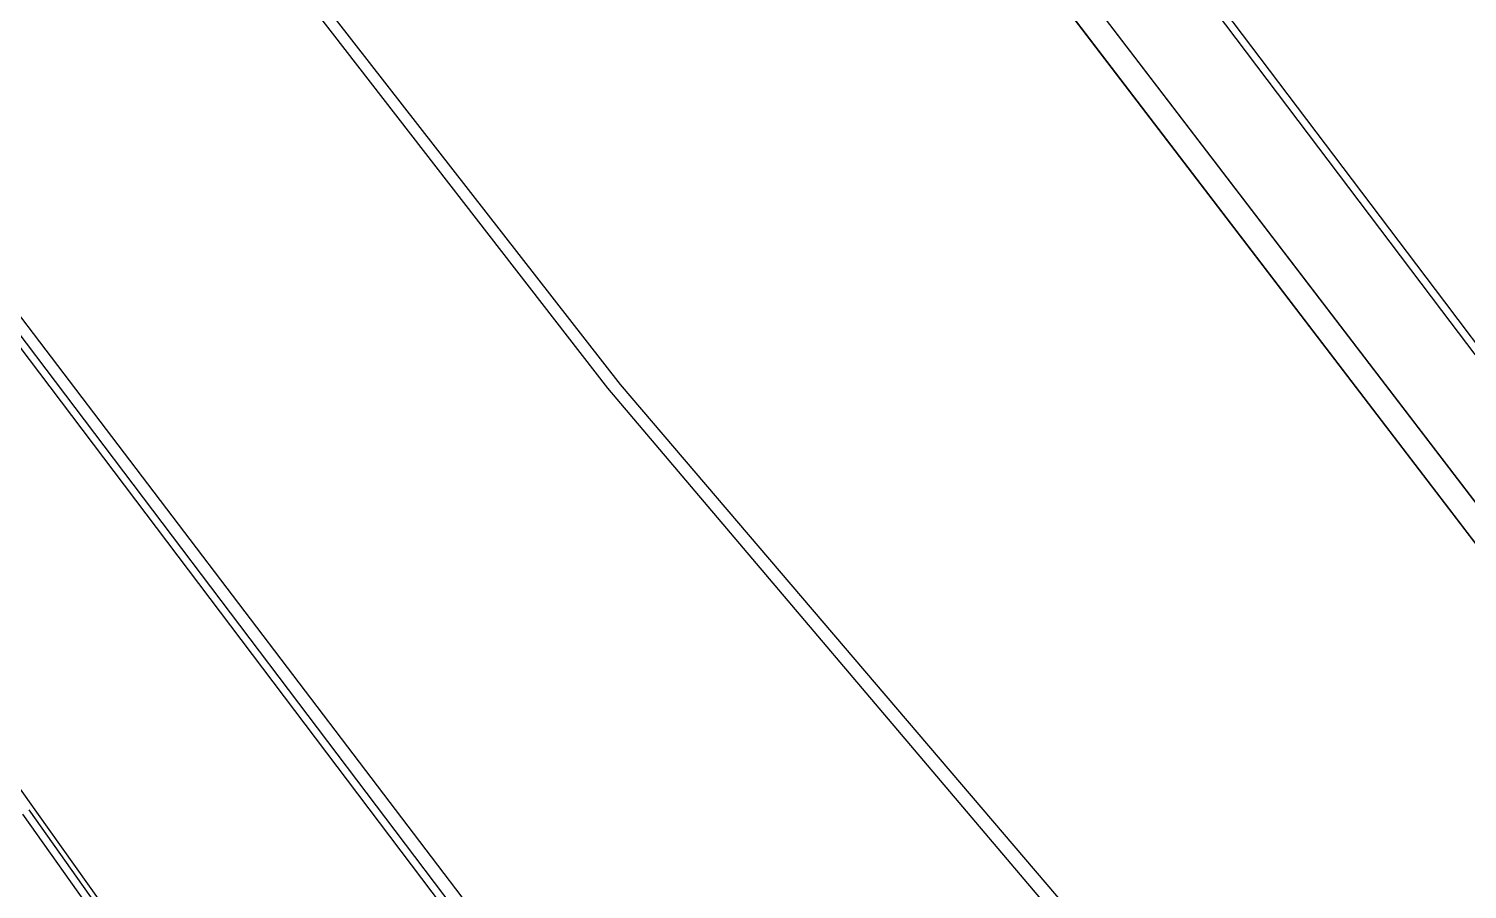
# Model space of a CAD drawing. Header units: millimetres. Extents: x 793 to 3159, y 750 to 2095.
# Drawn here: x 1161.65 to 1190.43, y 952.89 to 970.1 of the extents above; entities that cross this region are included whole.
import ezdxf

# ---------------------------------------------------------------- set-up
doc = ezdxf.new("R2010")
doc.units = ezdxf.units.MM
doc.linetypes.add('CONTINUA', pattern=[0])
for name, color, linetype in [('A-BANQUETA', 8, 'Continuous'), ('barda existente', 240, 'Continuous'), ('GUARNICIONES', 8, 'Continuous'), ('limite de carretera', 9, 'Continuous'), ('poligono real existente', 210, 'Continuous')]:
    doc.layers.add(name, color=color, linetype=linetype)
doc.styles.get("Standard").update_dxf_attribs({"font": 'arial.ttf'})
doc.linetypes.add('RAYACONTDIAG', pattern='A,0.8,["/",Standard,S=0.08,R=0,X=0.025,Y=-0.04],0', length=0.8)

msp = doc.modelspace()

# ---------------------------------------------------------------- linework, layer by layer
at = {"layer": 'A-BANQUETA', "linetype": 'CONTINUA', "ltscale": 0.5}
for p, q in [((1195.90382, 953.69005, 291.27303), (1150.95891, 1012.42107, 289.64)), ((1195.53621, 953.34773, 293.251), (1150.59026, 1012.07951, 289.63997)), ((1179.48879, 978.25717, 292.081), (1189.91112, 964.46903, 292.081)), ((1179.57698, 978.38924, 292.081), (1189.96961, 964.64042, 292.081)), ((1189.91112, 964.46903, 292.081), (1197.9522, 953.8275, 292.081)), ((1189.96961, 964.64042, 292.081), (1198.07554, 953.91309, 292.081))]:
    msp.add_line(p, q, dxfattribs=at)
at = {"layer": 'barda existente', "linetype": 'Continuous', "ltscale": 10}
for p, q in [((1195.78847, 953.84268, 289.64), (1150.95891, 1012.42107, 289.64)), ((1195.38998, 953.54068, 291.618), (1150.56184, 1012.1172, 289.64))]:
    msp.add_line(p, q, dxfattribs=at)
at = {"layer": 'GUARNICIONES'}
for p, q in [((1185.03709, 932.60655, 291.419), (1148.86792, 980.38479, 292.262)), ((1161.64707, 954.48325, 291.875), (1179.64069, 929.10749, 291.392))]:
    msp.add_line(p, q, dxfattribs=at)
at = {"layer": 'limite de carretera'}
for p, q in [((1173.22954, 962.91181, 291.683), (1156.09183, 985.02204, 292.079)), ((1185.15668, 932.69709, 291.419), (1148.98752, 980.47533, 292.262)), ((1214.90444, 913.85266, 290.676), (1173.22954, 962.91181, 291.683)), ((1161.52471, 954.39648, 291.875), (1179.51833, 929.02073, 291.392))]:
    msp.add_line(p, q, dxfattribs=at)
at = {"layer": 'limite de carretera', "extrusion": (-6.10067e-05, -9.6615e-06, 1)}
for p, q in [((1173.48353, 962.98664, 291.68376), (1156.28397, 985.0488, 292.07893)), ((1173.48353, 962.98664, 291.68376), (1156.28397, 985.0488, 292.07893)), ((1185.49523, 932.80543, 291.4202), (1149.1924, 980.48222, 292.26145)), ((1185.49523, 932.80543, 291.4202), (1149.1924, 980.48222, 292.26145)), ((1144.97045, 978.00029, 292.37317), (1161.80258, 954.43858, 291.87497)), ((1144.97045, 978.00029, 292.37317), (1161.80258, 954.43858, 291.87497)), ((1215.29566, 914.04436, 290.67884), (1173.48353, 962.98664, 291.68376)), ((1215.29566, 914.04436, 290.67884), (1173.48353, 962.98664, 291.68376)), ((1161.80258, 954.43858, 291.87497), (1179.86719, 929.1133, 291.39282)), ((1161.80258, 954.43858, 291.87497), (1179.86719, 929.1133, 291.39282))]:
    msp.add_line(p, q, dxfattribs=at)
at = {"layer": 'poligono real existente', "linetype": 'RAYACONTDIAG', "elevation": 293.251}
msp.add_lwpolyline([(1055.37166, 1138.42562), (1109.5674, 1067.16951), (1112.36524, 1063.41754), (1148.03728, 1015.48678), (1150.55876, 1012.12127), (1195.38998, 953.54068), (1226.62171, 912.33106), (1239.42446, 895.99844), (1246.50946, 888.50967), (1253.87555, 881.25301), (1286.05184, 855.41673), (1294.59981, 849.47316), (1303.20501, 843.77574), (1311.87785, 838.04777), (1320.8075, 832.74745), (1329.87651, 827.81192), (1332.03838, 826.86341), (1343.18162, 821.07729)], dxfattribs=at)

doc.saveas('drawing.dxf')
